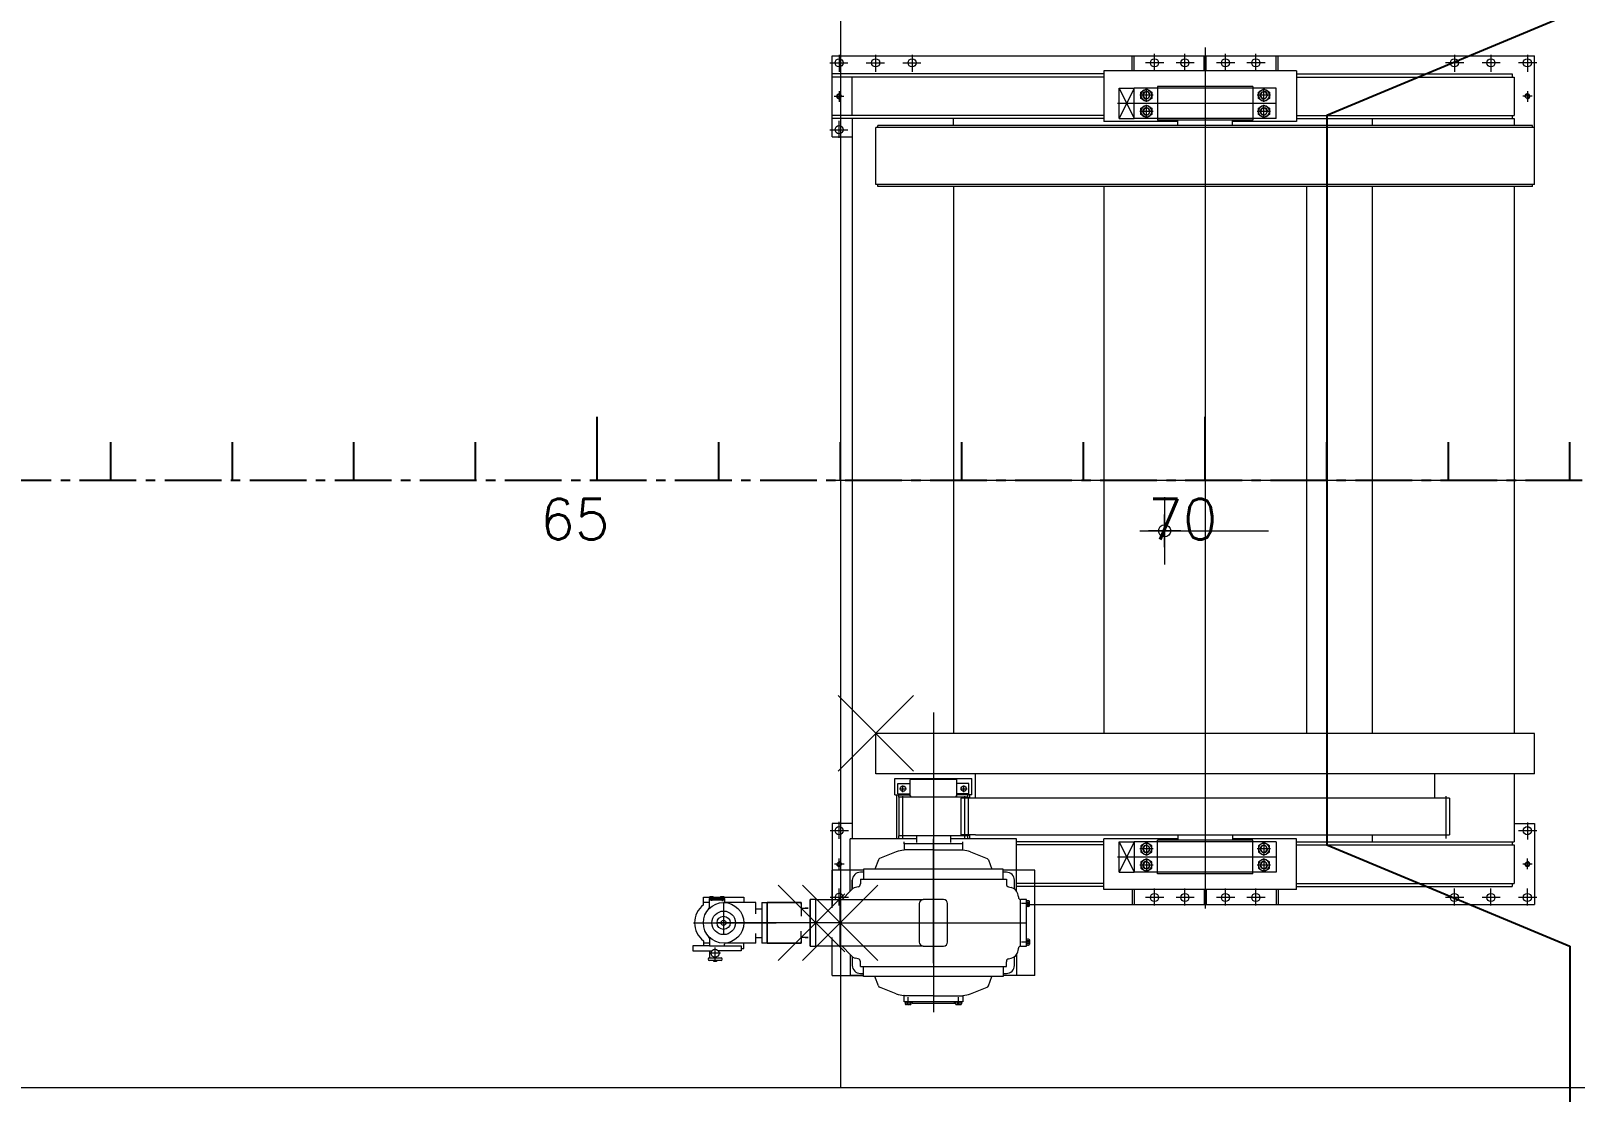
# Model space of a CAD drawing. Extents: x 475189 to 476029, y 1007718 to 1008015.
# Drawn here: x 475684.79 to 475725.64, y 1007947.95 to 1007976.03 of the extents above; entities that cross this region are included whole.
import ezdxf

# ---------------------------------------------------------------- set-up
doc = ezdxf.new("R2010")
doc.units = 0
doc.header["$LTSCALE"] = 2
doc.header["$MEASUREMENT"] = 0
doc.header["$PDMODE"] = 3
doc.header["$PDSIZE"] = -7
for name, pattern in [('CENTER', [2, 1.25, -0.25, 0.25, -0.25]), ('CENTER2', [1.125, 0.75, -0.125, 0.125, -0.125]), ('CHAINTHIN2', [23, 15, -3, 2, -3]), ('DASHDOT', [38.1, 12.7, -6.35, 12.7, -6.35]), ('PHANTOM', [2.5, 1.25, -0.25, 0.25, -0.25, 0.25, -0.25])]:
    doc.linetypes.add(name, pattern=pattern)
doc.layers.get('0').update_dxf_attribs({"linetype": 'CONTINUOUS', "lineweight": 0})
doc.layers.add('Frame', color=243, linetype='CONTINUOUS')
doc.layers.add('LAYER006', color=7, linetype='CONTINUOUS')
doc.styles.add('ROMANS', font='ROMANS.SHX')

msp = doc.modelspace()

# ---------------------------------------------------------------- linework, layer by layer
at = {"color": 8}
for p, q in [((475706.203, 1007980.224), (475706.203, 1007948.058)), ((475705.984, 1007975.372), (475724.565, 1007975.372)), ((475705.984, 1007973.228), (475705.984, 1007975.372)), ((475713.923, 1007974.97), (475713.923, 1007975.372)), ((475713.977, 1007974.97), (475713.977, 1007975.372)), ((475715.827, 1007974.97), (475715.827, 1007975.372)), ((475715.853, 1007975.589), (475715.853, 1007952.808)), ((475715.88, 1007974.97), (475715.88, 1007975.372)), ((475717.73, 1007974.97), (475717.73, 1007975.372)), ((475717.783, 1007974.97), (475717.783, 1007975.372)), ((475724.565, 1007973.469), (475724.565, 1007975.372)), ((475713.173, 1007974.89), (475705.984, 1007974.89)), ((475713.173, 1007974.97), (475713.173, 1007973.63)), ((475718.266, 1007974.97), (475713.173, 1007974.97)), ((475718.266, 1007974.97), (475718.266, 1007973.63)), ((475718.266, 1007974.89), (475723.975, 1007974.89)), ((475723.975, 1007974.89), (475723.975, 1007974.809)), ((475713.173, 1007974.809), (475705.984, 1007974.809)), ((475706.52, 1007973.791), (475706.52, 1007974.809)), ((475713.575, 1007973.71), (475713.575, 1007974.514)), ((475713.977, 1007974.514), (475713.575, 1007973.71)), ((475713.575, 1007974.514), (475713.977, 1007973.71)), ((475713.575, 1007974.514), (475713.977, 1007974.514)), ((475713.977, 1007973.71), (475713.977, 1007974.514)), ((475717.73, 1007974.514), (475713.977, 1007974.514)), ((475714.151, 1007974.412), (475714.299, 1007974.497)), ((475714.151, 1007974.242), (475714.151, 1007974.412)), ((475714.299, 1007974.15), (475714.299, 1007974.504)), ((475714.299, 1007974.497), (475714.446, 1007974.412)), ((475714.446, 1007974.412), (475714.446, 1007974.242)), ((475714.59, 1007974.514), (475714.59, 1007973.71)), ((475714.593, 1007974.557), (475714.593, 1007974.514)), ((475717.113, 1007974.557), (475714.593, 1007974.557)), ((475717.113, 1007974.557), (475717.113, 1007974.514)), ((475717.116, 1007974.514), (475717.116, 1007973.71)), ((475717.261, 1007974.412), (475717.408, 1007974.497)), ((475717.261, 1007974.242), (475717.261, 1007974.412)), ((475717.408, 1007974.15), (475717.408, 1007974.504)), ((475717.408, 1007974.497), (475717.555, 1007974.412)), ((475717.555, 1007974.412), (475717.555, 1007974.242)), ((475717.73, 1007973.71), (475717.73, 1007974.514)), ((475718.266, 1007974.809), (475724.029, 1007974.809)), ((475724.029, 1007974.809), (475724.029, 1007973.791)), ((475717.73, 1007974.112), (475713.532, 1007974.112)), ((475714.476, 1007974.327), (475714.122, 1007974.327)), ((475714.299, 1007974.157), (475714.151, 1007974.242)), ((475714.151, 1007973.983), (475714.299, 1007974.068)), ((475714.446, 1007974.242), (475714.299, 1007974.157)), ((475714.299, 1007973.721), (475714.299, 1007974.075)), ((475714.299, 1007974.068), (475714.446, 1007973.983)), ((475717.585, 1007974.327), (475717.231, 1007974.327)), ((475717.408, 1007974.157), (475717.261, 1007974.242)), ((475717.261, 1007973.983), (475717.408, 1007974.068)), ((475717.555, 1007974.242), (475717.408, 1007974.157)), ((475717.408, 1007973.721), (475717.408, 1007974.075)), ((475717.408, 1007974.068), (475717.555, 1007973.983)), ((475713.173, 1007973.791), (475705.984, 1007973.791)), ((475713.173, 1007973.71), (475705.984, 1007973.71)), ((475706.52, 1007973.71), (475706.52, 1007954.652)), ((475709.2, 1007973.523), (475709.2, 1007973.71)), ((475715.13, 1007973.63), (475713.173, 1007973.63)), ((475713.575, 1007973.71), (475713.977, 1007973.71)), ((475717.73, 1007973.71), (475713.977, 1007973.71)), ((475714.476, 1007973.898), (475714.122, 1007973.898)), ((475714.151, 1007973.813), (475714.151, 1007973.983)), ((475714.299, 1007973.728), (475714.151, 1007973.813)), ((475714.446, 1007973.813), (475714.299, 1007973.728)), ((475714.446, 1007973.983), (475714.446, 1007973.813)), ((475714.593, 1007973.71), (475714.593, 1007973.667)), ((475717.113, 1007973.667), (475714.593, 1007973.667)), ((475715.13, 1007973.523), (475715.13, 1007973.667)), ((475716.577, 1007973.523), (475716.577, 1007973.667)), ((475718.266, 1007973.63), (475716.577, 1007973.63)), ((475717.113, 1007973.71), (475717.113, 1007973.667)), ((475717.585, 1007973.898), (475717.231, 1007973.898)), ((475717.261, 1007973.813), (475717.261, 1007973.983)), ((475717.408, 1007973.728), (475717.261, 1007973.813)), ((475717.555, 1007973.813), (475717.408, 1007973.728)), ((475717.555, 1007973.983), (475717.555, 1007973.813)), ((475718.266, 1007973.791), (475724.029, 1007973.791)), ((475718.266, 1007973.71), (475724.029, 1007973.71)), ((475720.276, 1007973.71), (475720.276, 1007973.523)), ((475723.975, 1007973.791), (475723.975, 1007973.71)), ((475724.029, 1007973.71), (475724.029, 1007973.523)), ((475705.984, 1007973.228), (475706.52, 1007973.228)), ((475724.565, 1007973.469), (475707.142, 1007973.469)), ((475707.142, 1007971.968), (475707.142, 1007973.469)), ((475724.511, 1007973.523), (475707.195, 1007973.523)), ((475707.195, 1007973.469), (475707.195, 1007973.523)), ((475724.511, 1007973.469), (475724.511, 1007973.523)), ((475724.565, 1007971.968), (475724.565, 1007973.469)), ((475724.565, 1007971.968), (475707.142, 1007971.968)), ((475707.195, 1007971.914), (475707.195, 1007971.968)), ((475724.511, 1007971.914), (475724.511, 1007971.968)), ((475724.511, 1007971.914), (475707.195, 1007971.914)), ((475709.2, 1007971.914), (475709.2, 1007957.44)), ((475713.173, 1007971.914), (475713.173, 1007957.44)), ((475718.534, 1007971.914), (475718.534, 1007957.44)), ((475720.276, 1007971.914), (475720.276, 1007957.44)), ((475724.029, 1007971.914), (475724.029, 1007957.44)), ((475705.968, 1007964.141), (475724.581, 1007964.141)), ((475714.781, 1007963.688), (475714.781, 1007961.913)), ((475714.781, 1007962.372), (475714.781, 1007963.229)), ((475714.124, 1007962.801), (475717.528, 1007962.801)), ((475715.21, 1007962.801), (475714.352, 1007962.801)), ((475708.664, 1007957.992), (475708.664, 1007950.063)), ((475724.565, 1007957.44), (475707.142, 1007957.44)), ((475707.142, 1007956.367), (475707.142, 1007957.44)), ((475724.565, 1007956.367), (475724.565, 1007957.44)), ((475724.565, 1007956.367), (475707.142, 1007956.367)), ((475707.646, 1007956.244), (475709.683, 1007956.244)), ((475707.646, 1007955.815), (475707.646, 1007956.244)), ((475707.726, 1007956.11), (475708.048, 1007956.11)), ((475707.726, 1007955.842), (475707.726, 1007956.11)), ((475707.86, 1007955.889), (475707.86, 1007956.063)), ((475708.048, 1007955.788), (475708.048, 1007956.207)), ((475708.074, 1007956.233), (475709.254, 1007956.233)), ((475709.281, 1007955.788), (475709.281, 1007956.207)), ((475709.602, 1007956.11), (475709.281, 1007956.11)), ((475709.468, 1007955.889), (475709.468, 1007956.063)), ((475709.602, 1007955.842), (475709.602, 1007956.11)), ((475709.683, 1007955.815), (475709.683, 1007956.244)), ((475709.774, 1007955.724), (475709.774, 1007956.367)), ((475721.933, 1007955.724), (475721.933, 1007956.367)), ((475724.029, 1007956.367), (475724.029, 1007954.571)), ((475707.646, 1007955.815), (475708.048, 1007955.815)), ((475707.699, 1007954.652), (475707.699, 1007955.815)), ((475707.726, 1007955.842), (475708.048, 1007955.842)), ((475709.581, 1007955.751), (475707.747, 1007955.751)), ((475707.747, 1007955.751), (475707.747, 1007954.732)), ((475707.753, 1007955.751), (475707.753, 1007955.815)), ((475707.773, 1007955.976), (475707.947, 1007955.976)), ((475707.844, 1007955.778), (475707.844, 1007954.658)), ((475708.074, 1007955.751), (475708.074, 1007955.762)), ((475709.254, 1007955.751), (475709.254, 1007955.762)), ((475709.602, 1007955.842), (475709.281, 1007955.842)), ((475709.683, 1007955.815), (475709.281, 1007955.815)), ((475709.381, 1007955.976), (475709.555, 1007955.976)), ((475709.388, 1007955.724), (475709.388, 1007954.759)), ((475709.581, 1007955.724), (475709.388, 1007955.724)), ((475709.484, 1007955.778), (475709.484, 1007954.658)), ((475709.576, 1007955.751), (475709.576, 1007955.815)), ((475709.581, 1007955.751), (475709.581, 1007954.732)), ((475709.763, 1007955.724), (475709.581, 1007955.724)), ((475709.629, 1007955.724), (475709.629, 1007955.815)), ((475722.319, 1007955.724), (475709.763, 1007955.724)), ((475722.222, 1007955.778), (475722.222, 1007954.658)), ((475722.319, 1007955.724), (475722.319, 1007954.759)), ((475705.984, 1007955.054), (475705.984, 1007952.909)), ((475706.52, 1007955.054), (475705.984, 1007955.054)), ((475724.029, 1007955.054), (475724.565, 1007955.054)), ((475724.565, 1007955.054), (475724.565, 1007952.909)), ((475708.214, 1007954.652), (475706.466, 1007954.652)), ((475706.466, 1007953.267), (475706.466, 1007954.652)), ((475709.581, 1007954.732), (475707.747, 1007954.732)), ((475707.753, 1007954.652), (475707.753, 1007954.732)), ((475707.887, 1007954.518), (475707.887, 1007954.571)), ((475707.887, 1007954.518), (475707.887, 1007954.357)), ((475709.442, 1007954.518), (475707.887, 1007954.518)), ((475708.214, 1007954.732), (475708.214, 1007954.55)), ((475708.664, 1007952.427), (475708.664, 1007954.652)), ((475709.115, 1007954.732), (475709.115, 1007954.55)), ((475710.862, 1007954.652), (475709.115, 1007954.652)), ((475709.581, 1007954.759), (475709.388, 1007954.759)), ((475709.442, 1007954.518), (475709.442, 1007954.571)), ((475709.442, 1007954.357), (475709.442, 1007954.518)), ((475709.576, 1007954.652), (475709.576, 1007954.732)), ((475709.774, 1007954.759), (475709.581, 1007954.759)), ((475709.629, 1007954.652), (475709.629, 1007954.759)), ((475709.774, 1007954.759), (475722.319, 1007954.759)), ((475710.862, 1007953.267), (475710.862, 1007954.652)), ((475713.173, 1007954.571), (475710.862, 1007954.571)), ((475713.173, 1007954.491), (475710.862, 1007954.491)), ((475715.13, 1007954.652), (475713.173, 1007954.652)), ((475713.173, 1007953.312), (475713.173, 1007954.652)), ((475713.575, 1007954.571), (475713.977, 1007954.571)), ((475713.977, 1007954.571), (475713.575, 1007953.767)), ((475713.575, 1007953.767), (475713.575, 1007954.571)), ((475713.575, 1007954.571), (475713.977, 1007953.767)), ((475713.977, 1007954.571), (475713.977, 1007953.767)), ((475717.73, 1007954.571), (475713.977, 1007954.571)), ((475714.59, 1007953.767), (475714.59, 1007954.571)), ((475714.593, 1007954.571), (475714.593, 1007954.614)), ((475717.113, 1007954.614), (475714.593, 1007954.614)), ((475715.13, 1007954.759), (475715.13, 1007954.614)), ((475716.577, 1007954.759), (475716.577, 1007954.614)), ((475718.266, 1007954.652), (475716.577, 1007954.652)), ((475717.113, 1007954.571), (475717.113, 1007954.614)), ((475717.116, 1007953.767), (475717.116, 1007954.571)), ((475717.73, 1007954.571), (475717.73, 1007953.767)), ((475718.266, 1007953.312), (475718.266, 1007954.652)), ((475718.266, 1007954.571), (475724.029, 1007954.571)), ((475718.266, 1007954.491), (475724.029, 1007954.491)), ((475720.276, 1007954.759), (475720.276, 1007954.571)), ((475723.975, 1007954.571), (475723.975, 1007954.491)), ((475724.029, 1007954.491), (475724.029, 1007953.472)), ((475707.21, 1007954.097), (475707.119, 1007953.848)), ((475707.683, 1007954.307), (475707.24, 1007954.128)), ((475707.887, 1007954.346), (475707.884, 1007954.346)), ((475708.664, 1007954.357), (475707.887, 1007954.357)), ((475707.887, 1007954.357), (475707.887, 1007954.346)), ((475708.664, 1007954.357), (475709.442, 1007954.357)), ((475709.442, 1007954.357), (475709.442, 1007954.346)), ((475709.442, 1007954.346), (475709.445, 1007954.346)), ((475709.645, 1007954.307), (475710.088, 1007954.128)), ((475710.119, 1007954.097), (475710.209, 1007953.848)), ((475717.73, 1007954.169), (475713.532, 1007954.169)), ((475706.815, 1007953.821), (475705.984, 1007953.821)), ((475705.984, 1007952.821), (475705.984, 1007953.821)), ((475706.466, 1007953.267), (475706.466, 1007953.821)), ((475706.815, 1007953.767), (475706.734, 1007953.767)), ((475706.734, 1007953.585), (475710.594, 1007953.585)), ((475706.734, 1007953.585), (475710.594, 1007953.585)), ((475706.734, 1007953.585), (475706.734, 1007953.459)), ((475710.514, 1007953.848), (475706.815, 1007953.848)), ((475706.815, 1007953.848), (475706.815, 1007953.585)), ((475710.514, 1007953.585), (475710.514, 1007953.848)), ((475711.345, 1007953.821), (475710.514, 1007953.821)), ((475710.594, 1007953.767), (475710.514, 1007953.767)), ((475710.594, 1007953.585), (475710.594, 1007953.459)), ((475710.862, 1007953.267), (475710.862, 1007953.821)), ((475711.345, 1007951.033), (475711.345, 1007953.821)), ((475713.575, 1007953.767), (475713.977, 1007953.767)), ((475717.73, 1007953.767), (475713.977, 1007953.767)), ((475714.593, 1007953.724), (475714.593, 1007953.767)), ((475717.113, 1007953.724), (475714.593, 1007953.724)), ((475717.113, 1007953.724), (475717.113, 1007953.767)), ((475706.252, 1007953.044), (475706.48, 1007953.283)), ((475706.252, 1007953.044), (475706.48, 1007953.283)), ((475706.252, 1007953.044), (475706.48, 1007953.283)), ((475706.52, 1007953.32), (475706.52, 1007953.553)), ((475706.52, 1007953.553), (475706.52, 1007953.32)), ((475706.675, 1007953.381), (475706.603, 1007953.362)), ((475706.675, 1007953.381), (475706.603, 1007953.362)), ((475710.654, 1007953.381), (475710.726, 1007953.362)), ((475710.809, 1007953.325), (475710.809, 1007953.553)), ((475713.173, 1007953.472), (475710.862, 1007953.472)), ((475713.173, 1007953.392), (475710.862, 1007953.392)), ((475718.266, 1007953.312), (475713.173, 1007953.312)), ((475713.923, 1007953.312), (475713.923, 1007952.909)), ((475713.977, 1007953.312), (475713.977, 1007952.909)), ((475715.827, 1007953.312), (475715.827, 1007952.909)), ((475715.88, 1007953.312), (475715.88, 1007952.909)), ((475717.73, 1007953.312), (475717.73, 1007952.909)), ((475717.783, 1007953.312), (475717.783, 1007952.909)), ((475718.266, 1007953.472), (475724.029, 1007953.472)), ((475718.266, 1007953.392), (475723.975, 1007953.392)), ((475723.975, 1007953.472), (475723.975, 1007953.392)), ((475702.797, 1007953.115), (475702.797, 1007953.005)), ((475703.081, 1007953.115), (475703.081, 1007953.001)), ((475703.968, 1007952.962), (475703.116, 1007952.963)), ((475703.116, 1007952.94), (475703.116, 1007952.141)), ((475703.968, 1007952.664), (475703.968, 1007952.962)), ((475703.968, 1007952.801), (475704.123, 1007952.801)), ((475704.123, 1007952.963), (475704.123, 1007951.891)), ((475705.166, 1007952.813), (475705.166, 1007952.606)), ((475706.198, 1007953.044), (475708.396, 1007953.044)), ((475706.198, 1007953.044), (475708.396, 1007953.044)), ((475706.198, 1007951.81), (475706.198, 1007953.044)), ((475706.198, 1007951.81), (475706.198, 1007953.044)), ((475708.289, 1007952.936), (475708.289, 1007951.918)), ((475708.289, 1007952.936), (475708.289, 1007951.918)), ((475708.932, 1007953.044), (475708.396, 1007953.044)), ((475708.932, 1007953.044), (475708.396, 1007953.044)), ((475708.664, 1007951.361), (475708.664, 1007952.84)), ((475708.664, 1007951.361), (475708.664, 1007952.84)), ((475709.039, 1007951.918), (475709.039, 1007952.936)), ((475709.039, 1007951.918), (475709.039, 1007952.936)), ((475710.916, 1007953.113), (475710.916, 1007953.097)), ((475710.916, 1007953.113), (475710.916, 1007953.097)), ((475711.13, 1007953.044), (475710.969, 1007953.044)), ((475710.969, 1007951.81), (475710.969, 1007953.044)), ((475711.198, 1007952.936), (475710.994, 1007952.936)), ((475711.21, 1007952.936), (475711.123, 1007952.936)), ((475711.13, 1007951.81), (475711.13, 1007953.044)), ((475711.13, 1007952.878), (475711.13, 1007952.994)), ((475711.13, 1007952.909), (475724.565, 1007952.909)), ((475711.15, 1007953.014), (475711.184, 1007953.014)), ((475711.15, 1007952.975), (475711.184, 1007952.975)), ((475711.15, 1007952.898), (475711.184, 1007952.898)), ((475711.184, 1007952.859), (475711.15, 1007952.859)), ((475711.203, 1007952.878), (475711.203, 1007952.994)), ((475702.32, 1007952.427), (475704.502, 1007952.427)), ((475706.245, 1007952.427), (475702.962, 1007952.427)), ((475703.461, 1007952.427), (475704.136, 1007952.427)), ((475706.245, 1007952.427), (475703.75, 1007952.427)), ((475706.198, 1007952.483), (475706.198, 1007952.378)), ((475706.198, 1007952.427), (475711.13, 1007952.427)), ((475706.198, 1007952.427), (475711.13, 1007952.427)), ((475708.664, 1007952.427), (475708.664, 1007950.106)), ((475703.968, 1007951.891), (475703.968, 1007952.147)), ((475703.968, 1007952.041), (475704.123, 1007952.041)), ((475705.166, 1007952.041), (475705.166, 1007952.203)), ((475705.984, 1007951.033), (475705.984, 1007952.036)), ((475711.345, 1007951.033), (475711.345, 1007952.036)), ((475703.036, 1007951.623), (475702.743, 1007951.623)), ((475702.89, 1007951.408), (475702.89, 1007951.772)), ((475708.396, 1007951.81), (475706.198, 1007951.81)), ((475708.396, 1007951.81), (475706.198, 1007951.81)), ((475706.252, 1007951.81), (475706.48, 1007951.571)), ((475706.252, 1007951.81), (475706.48, 1007951.571)), ((475706.466, 1007951.587), (475706.466, 1007951.033)), ((475706.466, 1007951.587), (475706.466, 1007951.033)), ((475706.52, 1007951.534), (475706.52, 1007951.301)), ((475708.396, 1007951.81), (475708.932, 1007951.81)), ((475708.396, 1007951.81), (475708.932, 1007951.81)), ((475710.809, 1007951.301), (475710.809, 1007951.534)), ((475710.862, 1007951.587), (475710.862, 1007951.033)), ((475710.916, 1007951.741), (475710.916, 1007951.757)), ((475710.969, 1007951.81), (475711.13, 1007951.81)), ((475711.198, 1007951.918), (475710.994, 1007951.918)), ((475706.675, 1007951.473), (475706.603, 1007951.492)), ((475706.675, 1007951.473), (475706.603, 1007951.492)), ((475706.734, 1007951.269), (475706.734, 1007951.395)), ((475706.734, 1007951.269), (475710.594, 1007951.269)), ((475706.815, 1007951.006), (475706.815, 1007951.269)), ((475710.514, 1007951.269), (475710.514, 1007951.006)), ((475710.594, 1007951.269), (475710.594, 1007951.395)), ((475710.654, 1007951.473), (475710.726, 1007951.492)), ((475705.984, 1007951.033), (475706.815, 1007951.033)), ((475706.815, 1007951.033), (475706.466, 1007951.033)), ((475706.734, 1007951.087), (475706.815, 1007951.087)), ((475710.514, 1007951.006), (475706.815, 1007951.006)), ((475707.21, 1007950.757), (475707.119, 1007951.006)), ((475707.683, 1007950.547), (475707.24, 1007950.726)), ((475709.645, 1007950.547), (475710.088, 1007950.726)), ((475710.119, 1007950.757), (475710.209, 1007951.006)), ((475710.514, 1007951.087), (475710.594, 1007951.087)), ((475711.345, 1007951.033), (475710.514, 1007951.033)), ((475707.887, 1007950.508), (475707.884, 1007950.508)), ((475707.887, 1007950.497), (475707.887, 1007950.508)), ((475708.664, 1007950.497), (475707.887, 1007950.497)), ((475707.887, 1007950.336), (475707.887, 1007950.497)), ((475709.442, 1007950.336), (475707.887, 1007950.336)), ((475708, 1007950.267), (475708, 1007950.464)), ((475708.101, 1007950.336), (475708.101, 1007950.304)), ((475708.101, 1007950.304), (475709.227, 1007950.304)), ((475708.664, 1007950.497), (475709.442, 1007950.497)), ((475709.227, 1007950.304), (475709.227, 1007950.336)), ((475709.251, 1007950.283), (475709.251, 1007950.317)), ((475709.271, 1007950.336), (475709.387, 1007950.336)), ((475709.29, 1007950.317), (475709.29, 1007950.283)), ((475709.329, 1007950.267), (475709.329, 1007950.464)), ((475709.329, 1007950.256), (475709.329, 1007950.343)), ((475709.367, 1007950.317), (475709.367, 1007950.283)), ((475709.406, 1007950.317), (475709.406, 1007950.283)), ((475709.442, 1007950.497), (475709.442, 1007950.508)), ((475709.442, 1007950.508), (475709.445, 1007950.508)), ((475709.442, 1007950.497), (475709.442, 1007950.336)), ((475709.271, 1007950.264), (475709.387, 1007950.264)), ((475728.72, 1007948.058), (475667.604, 1007948.058))]:
    msp.add_line(p, q, dxfattribs=at)
at = {"color": 8, "linetype": 'CHAINTHIN2'}
for p, q in [((475706.171, 1007975.398), (475706.171, 1007974.948)), ((475707.136, 1007975.398), (475707.136, 1007974.948)), ((475708.101, 1007975.398), (475708.101, 1007974.948)), ((475714.513, 1007974.971), (475714.513, 1007975.421)), ((475715.317, 1007974.971), (475715.317, 1007975.421)), ((475716.389, 1007974.971), (475716.389, 1007975.421)), ((475717.194, 1007974.971), (475717.194, 1007975.421)), ((475722.447, 1007975.398), (475722.447, 1007974.948)), ((475723.412, 1007975.398), (475723.412, 1007974.948)), ((475724.377, 1007975.398), (475724.377, 1007974.948)), ((475705.923, 1007975.185), (475706.405, 1007975.185)), ((475706.888, 1007975.185), (475707.37, 1007975.185)), ((475707.853, 1007975.185), (475708.335, 1007975.185)), ((475714.762, 1007975.185), (475714.279, 1007975.185)), ((475715.566, 1007975.185), (475715.083, 1007975.185)), ((475716.638, 1007975.185), (475716.156, 1007975.185)), ((475717.442, 1007975.185), (475716.96, 1007975.185)), ((475722.696, 1007975.185), (475722.213, 1007975.185)), ((475723.661, 1007975.185), (475723.178, 1007975.185)), ((475724.626, 1007975.185), (475724.143, 1007975.185)), ((475706.171, 1007974.439), (475706.171, 1007974.155)), ((475724.377, 1007974.439), (475724.377, 1007974.155)), ((475706.041, 1007974.3), (475706.293, 1007974.3)), ((475724.508, 1007974.3), (475724.256, 1007974.3)), ((475706.171, 1007973.201), (475706.171, 1007973.652)), ((475705.923, 1007973.415), (475706.405, 1007973.415)), ((475706.42, 1007954.866), (475705.937, 1007954.866)), ((475706.171, 1007954.652), (475706.171, 1007955.103)), ((475724.626, 1007954.866), (475724.143, 1007954.866)), ((475724.377, 1007955.08), (475724.377, 1007954.63)), ((475706.302, 1007953.982), (475706.05, 1007953.982)), ((475706.171, 1007953.843), (475706.171, 1007954.127)), ((475724.508, 1007953.982), (475724.256, 1007953.982)), ((475724.377, 1007953.843), (475724.377, 1007954.127)), ((475706.171, 1007952.883), (475706.171, 1007953.333)), ((475714.513, 1007952.883), (475714.513, 1007953.333)), ((475715.317, 1007952.883), (475715.317, 1007953.333)), ((475716.389, 1007952.883), (475716.389, 1007953.333)), ((475717.194, 1007952.883), (475717.194, 1007953.333)), ((475722.447, 1007952.883), (475722.447, 1007953.333)), ((475723.412, 1007952.883), (475723.412, 1007953.333)), ((475724.377, 1007952.883), (475724.377, 1007953.333)), ((475706.42, 1007953.097), (475705.937, 1007953.097)), ((475714.762, 1007953.097), (475714.279, 1007953.097)), ((475715.566, 1007953.097), (475715.083, 1007953.097)), ((475716.638, 1007953.097), (475716.156, 1007953.097)), ((475717.442, 1007953.097), (475716.96, 1007953.097)), ((475722.696, 1007953.097), (475722.213, 1007953.097)), ((475723.661, 1007953.097), (475723.178, 1007953.097)), ((475724.626, 1007953.097), (475724.143, 1007953.097))]:
    msp.add_line(p, q, dxfattribs=at)
at = {"color": 8, "linetype": 'CENTER'}
msp.add_line((475715.853, 1007974.863), (475715.853, 1007953.419), dxfattribs=at)
at = {"color": 8, "linetype": 'Continuous'}
for p, q in [((475702.579, 1007952.963), (475702.579, 1007953.102)), ((475702.579, 1007953.102), (475702.74, 1007953.102)), ((475702.579, 1007952.903), (475702.579, 1007952.963)), ((475702.74, 1007952.963), (475702.579, 1007952.963)), ((475702.74, 1007953.033), (475702.74, 1007953.07)), ((475702.74, 1007953.07), (475703.137, 1007953.07)), ((475702.74, 1007952.843), (475702.74, 1007953.033)), ((475702.74, 1007953.033), (475703.137, 1007953.033)), ((475702.853, 1007953.102), (475703.024, 1007953.102)), ((475703.137, 1007953.102), (475703.652, 1007953.102)), ((475703.137, 1007953.07), (475703.137, 1007953.033)), ((475703.137, 1007953.033), (475703.137, 1007952.988)), ((475703.652, 1007953.102), (475703.652, 1007952.963)), ((475704.123, 1007952.963), (475705.166, 1007952.963)), ((475704.268, 1007952.963), (475704.268, 1007951.891)), ((475704.268, 1007951.891), (475704.268, 1007952.963)), ((475705.166, 1007952.963), (475704.268, 1007952.963)), ((475705.166, 1007952.92), (475705.166, 1007952.963)), ((475705.166, 1007952.963), (475705.166, 1007952.813)), ((475705.166, 1007952.813), (475705.351, 1007952.813)), ((475705.351, 1007952.813), (475705.273, 1007952.813)), ((475705.555, 1007953.043), (475705.405, 1007953.043)), ((475705.405, 1007953.043), (475705.405, 1007952.867)), ((475705.405, 1007952.867), (475705.405, 1007953.043)), ((475705.405, 1007952.867), (475705.405, 1007951.987)), ((475705.405, 1007951.987), (475705.405, 1007952.867)), ((475705.555, 1007951.81), (475705.555, 1007953.044)), ((475705.555, 1007953.044), (475706.198, 1007953.044)), ((475702.579, 1007951.951), (475702.579, 1007951.891)), ((475702.74, 1007952.011), (475702.74, 1007951.821)), ((475705.166, 1007952.041), (475705.166, 1007951.891)), ((475705.351, 1007952.041), (475705.166, 1007952.041)), ((475705.166, 1007951.891), (475705.166, 1007951.934)), ((475705.273, 1007952.041), (475705.351, 1007952.041)), ((475705.405, 1007951.987), (475705.405, 1007951.81)), ((475705.405, 1007951.81), (475705.405, 1007951.987)), ((475702.74, 1007951.816), (475702.298, 1007951.816)), ((475702.298, 1007951.816), (475702.298, 1007951.682)), ((475702.298, 1007951.682), (475702.804, 1007951.682)), ((475702.579, 1007951.891), (475702.579, 1007951.816)), ((475702.74, 1007951.891), (475702.579, 1007951.891)), ((475702.74, 1007951.821), (475703.137, 1007951.821)), ((475702.74, 1007951.821), (475702.74, 1007951.816)), ((475702.74, 1007951.816), (475703.137, 1007951.816)), ((475702.74, 1007951.682), (475702.74, 1007951.5)), ((475703.579, 1007951.682), (475702.976, 1007951.682)), ((475703.137, 1007951.821), (475703.137, 1007951.866)), ((475703.137, 1007951.816), (475703.137, 1007951.821)), ((475703.137, 1007951.816), (475703.579, 1007951.816)), ((475703.968, 1007951.891), (475703.15, 1007951.891)), ((475703.579, 1007951.816), (475703.579, 1007951.682)), ((475703.579, 1007951.752), (475703.652, 1007951.752)), ((475703.652, 1007951.752), (475703.652, 1007951.891)), ((475705.166, 1007951.891), (475704.123, 1007951.891)), ((475704.268, 1007951.891), (475705.166, 1007951.891)), ((475705.405, 1007951.81), (475705.555, 1007951.81)), ((475706.198, 1007951.81), (475705.555, 1007951.81)), ((475702.703, 1007951.462), (475702.703, 1007951.467)), ((475702.735, 1007951.5), (475702.89, 1007951.5)), ((475703.046, 1007951.43), (475702.735, 1007951.43)), ((475702.853, 1007951.408), (475702.853, 1007951.43)), ((475702.928, 1007951.408), (475702.853, 1007951.408)), ((475702.858, 1007951.5), (475702.858, 1007951.524)), ((475702.89, 1007951.5), (475703.046, 1007951.5)), ((475702.923, 1007951.5), (475702.923, 1007951.524)), ((475702.928, 1007951.43), (475702.928, 1007951.408)), ((475703.078, 1007951.467), (475703.078, 1007951.462))]:
    msp.add_line(p, q, dxfattribs=at)
at = {"color": 8}
for points in [[(475714.446, 1007954.469), (475714.299, 1007954.554), (475714.151, 1007954.469), (475714.151, 1007954.299), (475714.299, 1007954.214), (475714.446, 1007954.299)], [(475717.555, 1007954.469), (475717.408, 1007954.554), (475717.261, 1007954.469), (475717.261, 1007954.299), (475717.408, 1007954.214), (475717.555, 1007954.299)], [(475714.446, 1007954.04), (475714.299, 1007954.125), (475714.151, 1007954.04), (475714.151, 1007953.87), (475714.299, 1007953.785), (475714.446, 1007953.87)], [(475717.555, 1007954.04), (475717.408, 1007954.125), (475717.261, 1007954.04), (475717.261, 1007953.87), (475717.408, 1007953.785), (475717.555, 1007953.87)]]:
    msp.add_lwpolyline(points, close=True, dxfattribs=at)
for points in [[(475714.446, 1007954.384, 1), (475714.151, 1007954.384, 1)], [(475714.385, 1007954.384, 1), (475714.212, 1007954.384, 1)], [(475717.555, 1007954.384, 1), (475717.261, 1007954.384, 1)], [(475717.495, 1007954.384, 1), (475717.321, 1007954.384, 1)], [(475714.446, 1007953.955, 1), (475714.151, 1007953.955, 1)], [(475714.385, 1007953.955, 1), (475714.212, 1007953.955, 1)], [(475717.555, 1007953.955, 1), (475717.261, 1007953.955, 1)], [(475717.495, 1007953.955, 1), (475717.321, 1007953.955, 1)], [(475711.184, 1007951.995), (475711.15, 1007951.995, 1), (475711.15, 1007951.956), (475711.184, 1007951.956, 1)], [(475708.077, 1007950.283), (475708.077, 1007950.317, 1), (475708.038, 1007950.317), (475708.038, 1007950.283, 1)]]:
    msp.add_lwpolyline(points, format="xyb", close=True, dxfattribs=at)
for points in [[(475714.332, 1007954.474, 3.73205), (475714.394, 1007954.401)], [(475717.441, 1007954.474, 3.73205), (475717.503, 1007954.401)], [(475714.332, 1007954.046, 3.73205), (475714.394, 1007953.972)], [(475717.441, 1007954.046, 3.73205), (475717.503, 1007953.972)], [(475702.738, 1007953.098), (475702.738, 1007953.075), (475702.767, 1007953.075), (475702.767, 1007953.098, 1), (475702.738, 1007953.098)], [(475702.767, 1007953.075), (475702.826, 1007953.075), (475702.826, 1007953.098, 0.5), (475702.767, 1007953.098)], [(475702.826, 1007953.075), (475702.855, 1007953.075), (475702.855, 1007953.098, 1), (475702.826, 1007953.098)], [(475703.022, 1007953.098), (475703.022, 1007953.075), (475703.051, 1007953.075), (475703.051, 1007953.098, 1), (475703.022, 1007953.098)], [(475703.051, 1007953.075), (475703.11, 1007953.075), (475703.11, 1007953.098, 0.5), (475703.051, 1007953.098)], [(475703.11, 1007953.075), (475703.139, 1007953.075), (475703.139, 1007953.098, 1), (475703.11, 1007953.098)], [(475711.15, 1007951.956, 0.5), (475711.15, 1007951.879), (475711.184, 1007951.879, 0.5), (475711.184, 1007951.956)], [(475711.15, 1007951.879, 1), (475711.15, 1007951.84), (475711.184, 1007951.84, 1), (475711.184, 1007951.879)], [(475707.961, 1007950.317, 1), (475707.922, 1007950.317), (475707.922, 1007950.283, 1), (475707.961, 1007950.283)], [(475708.038, 1007950.317, 0.5), (475707.961, 1007950.317), (475707.961, 1007950.283, 0.5), (475708.038, 1007950.283)]]:
    msp.add_lwpolyline(points, format="xyb", dxfattribs=at)
for points in [[(475714.299, 1007954.561), (475714.299, 1007954.207)], [(475717.408, 1007954.561), (475717.408, 1007954.207)], [(475714.476, 1007954.384), (475714.122, 1007954.384)], [(475714.299, 1007954.132), (475714.299, 1007953.778)], [(475717.585, 1007954.384), (475717.231, 1007954.384)], [(475717.408, 1007954.132), (475717.408, 1007953.778)], [(475714.476, 1007953.955), (475714.122, 1007953.955)], [(475717.585, 1007953.955), (475717.231, 1007953.955)], [(475702.749, 1007953.075), (475702.749, 1007953.07), (475702.844, 1007953.07), (475702.844, 1007953.075)], [(475702.841, 1007953.113), (475702.752, 1007953.113)], [(475703.034, 1007953.075), (475703.034, 1007953.07), (475703.128, 1007953.07), (475703.128, 1007953.075)], [(475703.125, 1007953.113), (475703.037, 1007953.113)], [(475711.13, 1007951.976), (475711.13, 1007951.86)], [(475711.203, 1007951.976), (475711.203, 1007951.86)], [(475711.21, 1007951.918), (475711.123, 1007951.918)], [(475708.058, 1007950.336), (475707.942, 1007950.336)], [(475708, 1007950.256), (475708, 1007950.343)], [(475708.058, 1007950.264), (475707.942, 1007950.264)]]:
    msp.add_lwpolyline(points, dxfattribs=at)
for centre, radius in [((475706.171, 1007975.185), 0.107), ((475707.136, 1007975.185), 0.107), ((475708.101, 1007975.185), 0.107), ((475714.513, 1007975.185), 0.107), ((475715.317, 1007975.185), 0.107), ((475716.389, 1007975.185), 0.107), ((475717.194, 1007975.185), 0.107), ((475722.447, 1007975.185), 0.107), ((475723.412, 1007975.185), 0.107), ((475724.377, 1007975.185), 0.107), ((475706.171, 1007974.3), 0.0515), ((475724.377, 1007974.3), 0.0515), ((475706.171, 1007973.415), 0.107), ((475714.781, 1007962.801), 0.161), ((475707.86, 1007955.976), 0.071), ((475709.468, 1007955.976), 0.071), ((475706.171, 1007954.866), 0.107), ((475724.377, 1007954.866), 0.107), ((475706.171, 1007953.982), 0.0515), ((475724.377, 1007953.982), 0.0515), ((475714.513, 1007953.097), 0.107), ((475715.317, 1007953.097), 0.107), ((475716.389, 1007953.097), 0.107), ((475717.194, 1007953.097), 0.107), ((475722.447, 1007953.097), 0.107), ((475723.412, 1007953.097), 0.107), ((475724.377, 1007953.097), 0.107)]:
    msp.add_circle(centre, radius, dxfattribs=at)
at = {"color": 8, "linetype": 'Continuous'}
for centre, radius in [((475703.116, 1007952.427), 0.536), ((475703.116, 1007952.427), 0.536), ((475703.116, 1007952.427), 0.311), ((475703.116, 1007952.427), 0.174), ((475703.116, 1007952.427), 0.067), ((475702.89, 1007951.623), 0.105)]:
    msp.add_circle(centre, radius, dxfattribs=at)
at = {"color": 8}
for centre, radius, start, end in [((475714.299, 1007974.327), 0.147, 0, 180), ((475714.299, 1007974.327), 0.0965, 350, 290), ((475714.299, 1007974.327), 0.0868, 0, 180), ((475717.408, 1007974.327), 0.147, 0, 180), ((475717.408, 1007974.327), 0.0965, 350, 290), ((475717.408, 1007974.327), 0.0868, 0, 180), ((475706.171, 1007974.3), 0.0643, 350, 280), ((475714.299, 1007974.327), 0.147, 180, 0), ((475714.299, 1007973.898), 0.147, 0, 180), ((475714.299, 1007973.898), 0.0965, 350, 290), ((475714.299, 1007974.327), 0.0868, 180, 0), ((475717.408, 1007974.327), 0.147, 180, 0), ((475717.408, 1007973.898), 0.147, 0, 180), ((475717.408, 1007973.898), 0.0965, 350, 290), ((475717.408, 1007974.327), 0.0868, 180, 0), ((475724.377, 1007974.3), 0.0643, 260, 190), ((475714.299, 1007973.898), 0.147, 180, 0), ((475714.299, 1007973.898), 0.0868, 0, 180), ((475714.299, 1007973.898), 0.0868, 180, 0), ((475717.408, 1007973.898), 0.147, 180, 0), ((475717.408, 1007973.898), 0.0868, 0, 180), ((475717.408, 1007973.898), 0.0868, 180, 0), ((475708.074, 1007956.207), 0.0268, 90, 180), ((475709.254, 1007956.207), 0.0268, 0, 90), ((475708.048, 1007955.762), 0.0268, 0, 90), ((475709.281, 1007955.762), 0.0268, 90, 180), ((475706.171, 1007953.982), 0.0643, 170, 100), ((475707.26, 1007954.079), 0.0536, 111.9983, 160.0291), ((475707.884, 1007953.81), 0.536, 90, 112.0012), ((475709.445, 1007953.81), 0.536, 68.0007, 90), ((475710.068, 1007954.079), 0.0536, 19.966, 67.9938), ((475724.377, 1007953.982), 0.0643, 170, 100), ((475706.734, 1007953.553), 0.214, 90, 180), ((475710.594, 1007953.553), 0.214, 0, 90), ((475706.171, 1007953.097), 0.107, 343.8051, 210.0083), ((475706.681, 1007953.106), 0.268, 106.9056, 138.5492), ((475706.681, 1007953.106), 0.268, 106.9056, 138.5492), ((475706.654, 1007953.459), 0.0804, 284.9905, 0), ((475710.675, 1007953.459), 0.0804, 180, 254.9886), ((475710.648, 1007953.106), 0.268, 1.6044, 73.0889), ((475708.396, 1007952.936), 0.107, 90, 180), ((475708.396, 1007952.936), 0.107, 90, 180), ((475708.932, 1007952.936), 0.107, 0, 90), ((475708.932, 1007952.936), 0.107, 0, 90), ((475710.969, 1007953.097), 0.0536, 180, 270), ((475711.15, 1007952.994), 0.0193, 90, 270), ((475711.179, 1007952.936), 0.0484, 126.8699, 233.1301), ((475711.15, 1007952.878), 0.0193, 90, 270), ((475711.184, 1007952.994), 0.0193, 270, 90), ((475711.154, 1007952.936), 0.0484, 306.8699, 53.1301), ((475711.184, 1007952.878), 0.0193, 270, 90), ((475706.681, 1007951.748), 0.268, 221.4508, 253.0944), ((475706.681, 1007951.748), 0.268, 221.4508, 253.0944), ((475708.396, 1007951.918), 0.107, 180, 270), ((475708.396, 1007951.918), 0.107, 180, 270), ((475708.932, 1007951.918), 0.107, 270, 0), ((475708.932, 1007951.918), 0.107, 270, 0), ((475710.648, 1007951.748), 0.268, 286.9111, 358.3956), ((475710.969, 1007951.757), 0.0536, 90, 180), ((475706.734, 1007951.301), 0.214, 180, 270), ((475706.654, 1007951.395), 0.0804, 0, 75.0095), ((475706.654, 1007951.395), 0.0804, 0, 75.0095), ((475710.675, 1007951.395), 0.0804, 105.0114, 180), ((475710.594, 1007951.301), 0.214, 270, 0), ((475707.26, 1007950.775), 0.0536, 199.9709, 248.0017), ((475710.068, 1007950.775), 0.0536, 292.0062, 340.034), ((475707.884, 1007951.044), 0.536, 247.9988, 270), ((475709.271, 1007950.317), 0.0193, 0, 180), ((475709.329, 1007950.288), 0.0484, 36.8699, 143.1301), ((475709.387, 1007950.317), 0.0193, 0, 180), ((475709.445, 1007951.044), 0.536, 270, 291.9993), ((475709.271, 1007950.283), 0.0193, 180, 0), ((475709.329, 1007950.312), 0.0484, 216.8699, 323.1301), ((475709.387, 1007950.283), 0.0193, 180, 0)]:
    msp.add_arc(centre, radius, start, end, dxfattribs=at)
at = {"color": 8, "linetype": 'Continuous'}
for centre, radius, start, end in [((475702.955, 1007952.427), 0.606, 128.2763, 231.7229), ((475702.66, 1007952.842), 0.0804, 317.6075, 0.382), ((475703.164, 1007952.988), 0.0268, 179.5132, 262.0968), ((475702.66, 1007952.012), 0.0804, 359.618, 42.3925), ((475703.164, 1007951.866), 0.0268, 97.9032, 180.4868), ((475702.735, 1007951.467), 0.0322, 90, 180), ((475702.735, 1007951.462), 0.0322, 180, 270), ((475703.046, 1007951.467), 0.0322, 0, 90), ((475703.046, 1007951.462), 0.0322, 270, 0)]:
    msp.add_arc(centre, radius, start, end, dxfattribs=at)
at = {"color": 8, "linetype": 'ByBlock'}
msp.add_point((475707.142, 1007957.44), dxfattribs=at)
at = {"color": 8, "linetype": 'PHANTOM'}
for p in [(475705.555, 1007952.427), (475706.198, 1007952.427)]:
    msp.add_point(p, dxfattribs=at)
at = {"color": 8}
msp.add_point((475706.198, 1007952.427), dxfattribs=at)
at = {"layer": 'Frame', "color": 8}
for p, q in [((475699.77, 1007964.141), (475699.77, 1007965.815)), ((475715.853, 1007964.141), (475715.853, 1007965.815)), ((475686.904, 1007964.141), (475686.904, 1007965.146)), ((475690.12, 1007964.141), (475690.12, 1007965.146)), ((475693.337, 1007964.141), (475693.337, 1007965.146)), ((475696.554, 1007964.141), (475696.554, 1007965.146)), ((475702.987, 1007964.141), (475702.987, 1007965.146)), ((475706.203, 1007964.141), (475706.203, 1007965.146)), ((475709.42, 1007964.141), (475709.42, 1007965.146)), ((475712.637, 1007964.141), (475712.637, 1007965.146)), ((475719.07, 1007964.141), (475719.07, 1007965.146)), ((475722.287, 1007964.141), (475722.287, 1007965.146)), ((475725.503, 1007964.141), (475725.503, 1007965.146))]:
    msp.add_line(p, q, dxfattribs=at)
at = {"layer": 'Frame', "color": 8, "linetype": 'CENTER2'}
msp.add_line((475661.329, 1007964.141), (475847.851, 1007964.141), dxfattribs=at)
at = {"layer": 'LAYER006', "color": 8, "linetype": 'DASHDOT'}
for p, q in [((475725.503, 1007976.471), (475719.07, 1007973.791)), ((475719.07, 1007973.791), (475719.07, 1007954.491)), ((475719.07, 1007954.491), (475725.503, 1007951.81)), ((475725.503, 1007951.81), (475725.503, 1007926.614))]:
    msp.add_line(p, q, dxfattribs=at)

# ---------------------------------------------------------------- texts
at = {"layer": 'Frame', "color": 8, "style": 'ROMANS'}
for s, p in [(' 65', (475697.525, 1007962.572)), (' 70', (475713.608, 1007962.572))]:
    msp.add_text(s, height=1.0722, dxfattribs=at).set_placement(p)

doc.saveas('drawing.dxf')
